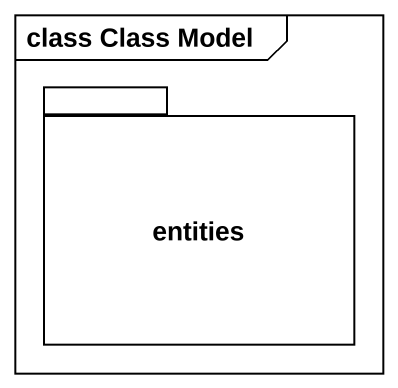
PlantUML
@startuml
mainframe class Class Model
package entities {
}
@enduml
